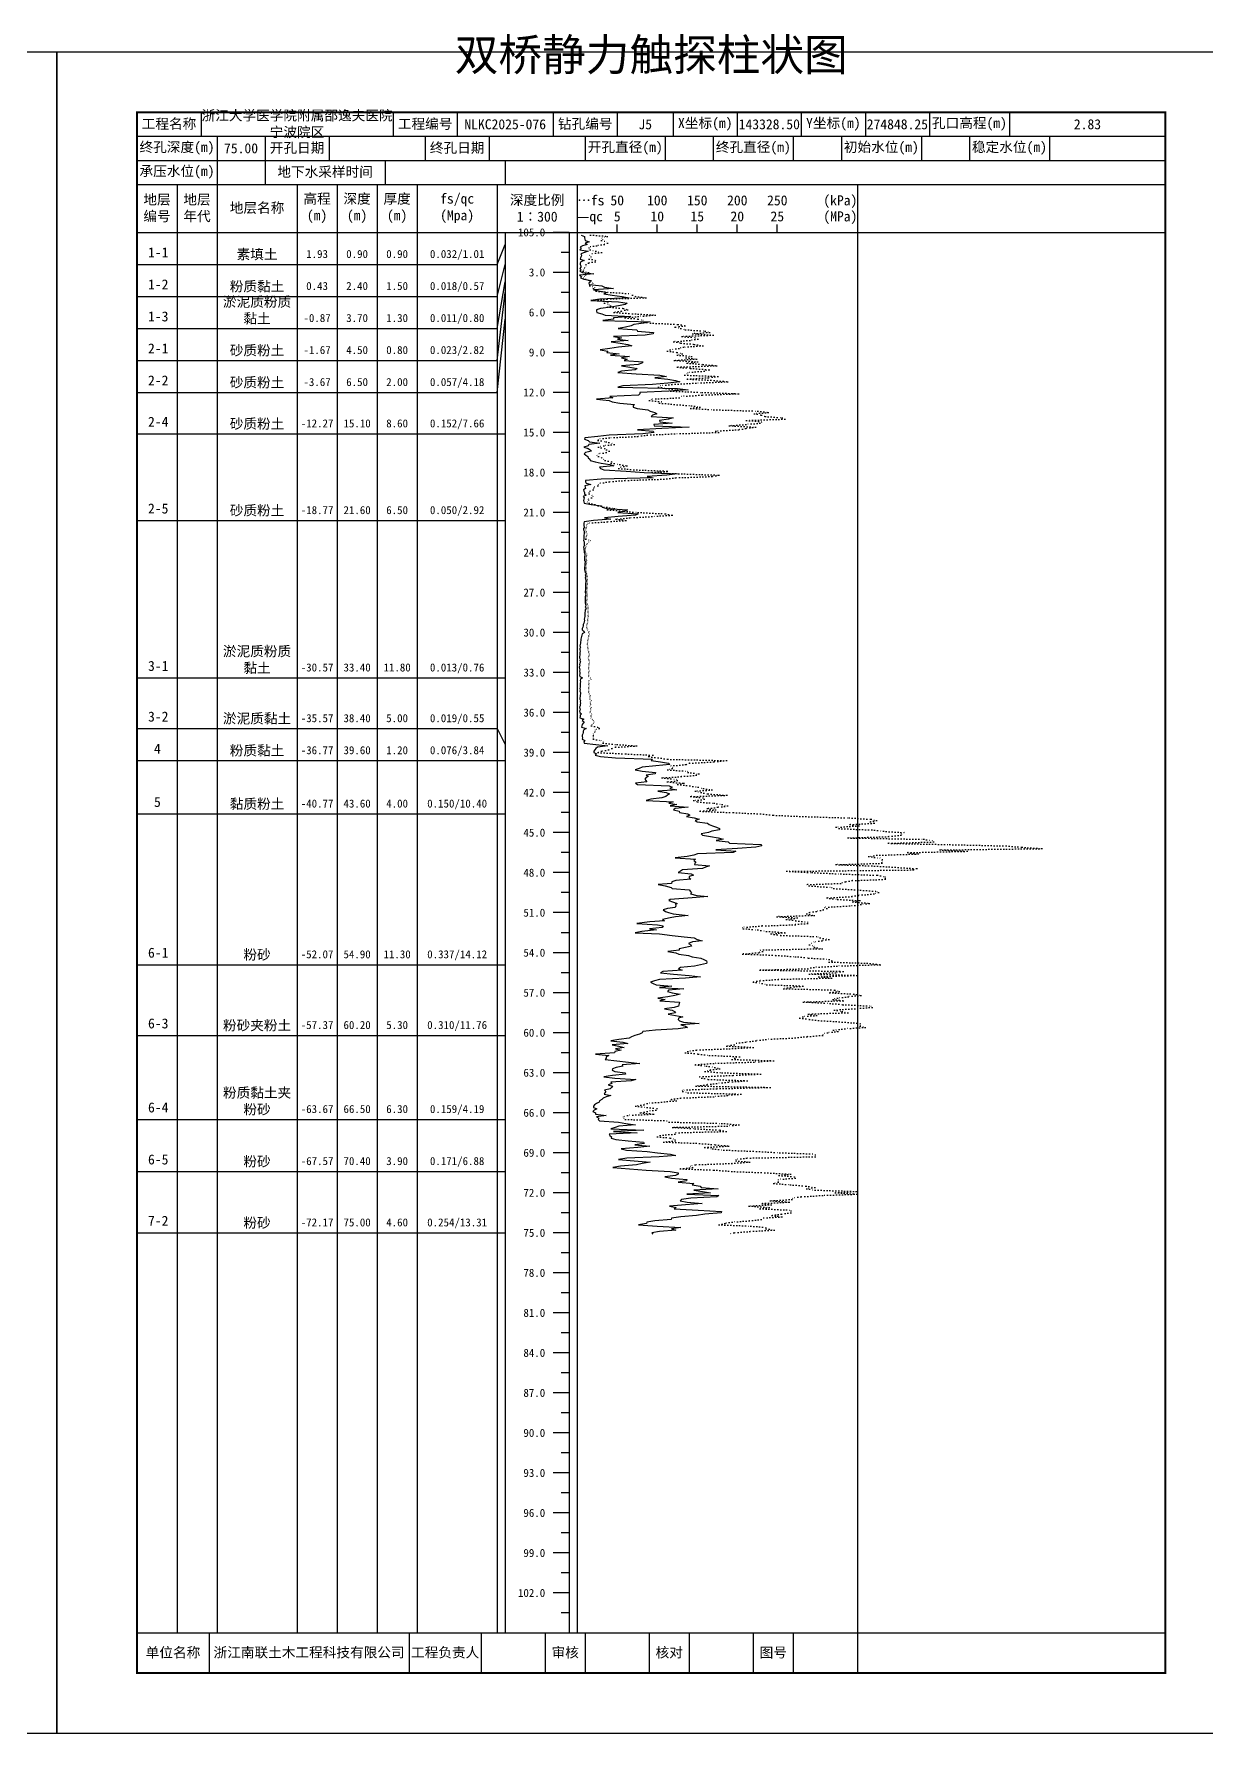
# Model space of a CAD drawing. Extents: x 297 to 65340, y 0 to 425.
# Drawn here: x 1479.3 to 1772.1, y 0 to 424.6 of the extents above; entities that cross this region are included whole.
import ezdxf
from ezdxf.enums import TextEntityAlignment as Align

# ---------------------------------------------------------------- set-up
doc = ezdxf.new("R2010")
doc.units = 0
doc.linetypes.add('DOT', pattern=[6.35, 0, -6.35])
doc.layers.add('FRAME', color=7, linetype='CONTINUOUS')
doc.layers.add('STRATUM', color=7, linetype='CONTINUOUS')
doc.styles.add('ST', font='')
doc.styles.get('ST').set_extended_font_data('SimSun')

msp = doc.modelspace()

# ---------------------------------------------------------------- linework, layer by layer
at = {"layer": 'FRAME', "color": 245, "linetype": 'Continuous'}
for points in [[(1188, 0), (1485, 0), (1485, 420), (1188, 420)], [(1485, 0), (1782, 0), (1782, 420), (1485, 420)]]:
    msp.add_lwpolyline(points, close=True, dxfattribs=at)
at = {"layer": 'FRAME', "linetype": 'Continuous', "const_width": 0.5}
msp.add_lwpolyline([(1505, 15), (1762, 15), (1762, 405), (1505, 405)], close=True, dxfattribs=at)
at = {"layer": 'FRAME', "color": 0, "linetype": 'Continuous'}
for points in [[(1521, 405), (1521, 399)], [(1569, 405), (1569, 399)], [(1585, 405), (1585, 399)], [(1609, 405), (1609, 399)], [(1625, 405), (1625, 399)], [(1639, 405), (1639, 399)], [(1655, 405), (1655, 399)], [(1671, 405), (1671, 399)], [(1687, 405), (1687, 399)], [(1703, 405), (1703, 399)], [(1723, 405), (1723, 399)], [(1762, 405), (1762, 399)], [(1505, 399), (1762, 399)], [(1525, 399), (1525, 393)], [(1537, 399), (1537, 393)], [(1553, 399), (1553, 393)], [(1577, 399), (1577, 393)], [(1593, 399), (1593, 393)], [(1617, 399), (1617, 393)], [(1637, 399), (1637, 393)], [(1649, 399), (1649, 393)], [(1669, 399), (1669, 393)], [(1681, 399), (1681, 393)], [(1701, 399), (1701, 393)], [(1713, 399), (1713, 393)], [(1733, 399), (1733, 393)], [(1762, 399), (1762, 393)], [(1505, 393), (1762, 393)], [(1525, 393), (1525, 387)], [(1537, 393), (1537, 387)], [(1567, 393), (1567, 387)], [(1597, 393), (1597, 387)], [(1505, 387), (1762, 387)], [(1515, 387), (1515, 25)], [(1525, 387), (1525, 25)], [(1545, 387), (1545, 25)], [(1555, 387), (1555, 25)], [(1565, 387), (1565, 25)], [(1575, 387), (1575, 25)], [(1595, 387), (1595, 25)], [(1615, 387), (1615, 25)], [(1685, 387), (1685, 25)], [(1505, 375), (1762, 375)], [(1597, 375), (1597, 25)], [(1613, 375), (1613, 25)], [(1625, 375), (1625, 377)], [(1635, 375), (1635, 377)], [(1645, 375), (1645, 377)], [(1655, 375), (1655, 377)], [(1665, 375), (1665, 377)], [(1505, 25), (1762, 25)], [(1523, 25), (1523, 15)], [(1573, 25), (1573, 15)], [(1591, 25), (1591, 15)], [(1607, 25), (1607, 15)], [(1617, 25), (1617, 15)], [(1633, 25), (1633, 15)], [(1643, 25), (1643, 15)], [(1659, 25), (1659, 15)], [(1669, 25), (1669, 15)], [(1685, 25), (1685, 15)]]:
    msp.add_lwpolyline(points, dxfattribs=at)
at = {"layer": 'STRATUM', "linetype": 'Continuous'}
for points in [[(1613, 375), (1609, 375)], [(1615.98, 374.33), (1616.8, 374), (1616.84, 373.67), (1616.94, 373.33), (1616.98, 373), (1618.02, 372.67), (1617.02, 372.33), (1617.52, 372), (1616.36, 371.67), (1615.76, 371.33), (1615.98, 371), (1615.68, 370.67), (1617.74, 370.33), (1616.84, 370), (1615.9, 369.67), (1616.1, 369.33), (1616.02, 369), (1615.86, 368.67), (1615.72, 368.33), (1616.74, 368), (1615.92, 367.67), (1615.7, 367.33), (1615.76, 367), (1615.9, 366.67), (1615.94, 366.33), (1615.68, 366), (1615.98, 365.67), (1615.66, 365.33), (1616.34, 365), (1619.18, 364.67), (1615.6, 364.33), (1616.06, 364), (1615.86, 363.67), (1616.68, 363.33), (1618.46, 363), (1618.36, 362.67), (1617.92, 362.33), (1617.98, 362), (1621.12, 361.67), (1621.78, 361.33), (1624.1, 361), (1619.04, 360.67), (1620.72, 360.33), (1622.5, 360), (1621.62, 359.67), (1623.7, 359.33), (1626.24, 359), (1628.02, 358.67), (1620.62, 358.33), (1618.44, 358), (1625.28, 357.67), (1627.46, 357.33), (1627, 357), (1625.28, 356.67), (1623.44, 356.33), (1620.82, 356), (1619.84, 355.67), (1619.82, 355.33), (1619.94, 355), (1621.12, 354.67), (1621.98, 354.33), (1628.4, 354), (1624.04, 353.67), (1624.08, 353.33), (1621.38, 353), (1633.2, 352.67), (1631.68, 352.33), (1629.14, 352), (1628.44, 351.67), (1627.04, 351.33), (1625.22, 351), (1629.9, 350.67), (1630.1, 350.33), (1634.04, 350), (1633.98, 349.67), (1632.02, 349.33), (1624.04, 349), (1626.08, 348.67), (1625.04, 348.33), (1627.74, 348), (1623.48, 347.67), (1625.72, 347.33), (1627.68, 347), (1628.68, 346.67), (1625.3, 346.33), (1623.16, 346), (1620.72, 345.67), (1622.66, 345.33), (1622.44, 345), (1625.52, 344.67), (1623.3, 344.33), (1628.04, 344), (1626.1, 343.67), (1627.52, 343.33), (1626.76, 343), (1631.44, 342.67), (1631.12, 342.33), (1630.2, 342), (1626.1, 341.67), (1628.16, 341.33), (1629.96, 341), (1629.5, 340.67), (1626.08, 340.33), (1625.14, 340), (1629.76, 339.67), (1635.68, 339.33), (1637.3, 339), (1634.38, 338.67), (1637.62, 338.33), (1639.52, 338), (1640.68, 337.67), (1637.66, 337.33), (1633.78, 337), (1626.36, 336.67), (1625.18, 336.33), (1640.06, 336), (1642.7, 335.67), (1637.88, 335.33), (1630.62, 335), (1630.62, 334.67), (1630.32, 334.33), (1623.18, 334), (1623.92, 333.67), (1619.86, 333.33), (1623, 333), (1623.72, 332.67), (1625.68, 332.33), (1629.32, 332), (1628.98, 331.67), (1629.02, 331.33), (1629.96, 331), (1632.64, 330.67), (1633.24, 330.33), (1634.36, 330), (1634.92, 329.67), (1633.82, 329.33), (1633.44, 329), (1638.98, 328.67), (1637.84, 328.33), (1635.6, 328), (1635.66, 327.67), (1638.74, 327.33), (1634.16, 327), (1634.24, 326.67), (1642.98, 326.33), (1636.16, 326), (1630.08, 325.67), (1633.94, 325.33), (1634.14, 325), (1631.38, 324.67), (1622.96, 324.33), (1620.14, 324), (1616.9, 323.67), (1616.82, 323.33), (1617.7, 323), (1618.06, 322.67), (1620.66, 322.33), (1617.88, 322), (1617.7, 321.67), (1616.62, 321.33), (1617.7, 321), (1618.22, 320.67), (1618.56, 320.33), (1617.06, 320), (1616.74, 319.67), (1617.16, 319.33), (1617.66, 319), (1617.76, 318.67), (1618.18, 318.33), (1618.22, 318), (1619.52, 317.67), (1621.02, 317.33), (1623.18, 317), (1624.16, 316.67), (1620.54, 316.33), (1620.78, 316), (1621.66, 315.67), (1627.22, 315.33), (1631.74, 315), (1640.1, 314.67), (1637.4, 314.33), (1632.52, 314), (1633.94, 313.67), (1621.02, 313.33), (1617.06, 313), (1617.06, 312.67), (1617.24, 312.33), (1618.4, 312), (1616.92, 311.67), (1617.02, 311.33), (1617.1, 311), (1616.6, 310.67), (1616.62, 310.33), (1616.8, 310), (1616.84, 309.67), (1617.24, 309.33), (1616.5, 309), (1616.72, 308.67), (1616.62, 308.33), (1616.56, 308), (1616.66, 307.67), (1616.76, 307.33), (1618.5, 307), (1621.04, 306.67), (1621.24, 306.33), (1622.42, 306), (1627.54, 305.67), (1626.94, 305.33), (1625.12, 305), (1630.22, 304.67), (1629.56, 304.33), (1625.24, 304), (1621.82, 303.67), (1623.38, 303.33), (1619.08, 303), (1616.74, 302.67), (1616.68, 302.33), (1616.62, 302), (1616.64, 301.67), (1616.84, 301.33), (1616.6, 301), (1616.56, 300.67), (1616.76, 300.33), (1616.74, 300), (1616.7, 299.67), (1616.68, 299.33), (1616.64, 299), (1616.64, 298.67), (1616.62, 298.33), (1616.56, 298), (1616.7, 297.67), (1616.74, 297.33), (1616.7, 297), (1616.74, 296.67), (1616.6, 296.33), (1616.62, 296), (1616.64, 295.67), (1616.72, 295.33), (1616.74, 295), (1616.9, 294.67), (1616.88, 294.33), (1616.8, 294), (1616.84, 293.67), (1616.78, 293.33), (1616.78, 293), (1617.08, 292.67), (1616.88, 292.33), (1616.9, 292), (1616.88, 291.67), (1616.84, 291.33), (1616.82, 291), (1616.78, 290.67), (1616.92, 290.33), (1617, 290), (1617.3, 289.67), (1617, 289.33), (1617.16, 289), (1617.02, 288.67), (1617.1, 288.33), (1617.16, 288), (1617.18, 287.67), (1617.1, 287.33), (1617.06, 287), (1617.1, 286.67), (1617.08, 286.33), (1617.06, 286), (1617.06, 285.67), (1617, 285.33), (1617.02, 285), (1617.12, 284.67), (1617.04, 284.33), (1616.96, 284), (1616.98, 283.67), (1617, 283.33), (1617.02, 283), (1617, 282.67), (1617, 282.33), (1617.1, 282), (1617.16, 281.67), (1617, 281.33), (1617.2, 281), (1616.98, 280.67), (1617, 280.33), (1616.92, 280), (1616.94, 279.67), (1616.92, 279.33), (1616.88, 279), (1616.86, 278.67), (1616.72, 278.33), (1616.8, 278), (1616.76, 277.67), (1616.62, 277.33), (1616.46, 277), (1616.46, 276.67), (1616.44, 276.33), (1616.24, 276), (1616.24, 275.67), (1616.54, 275.33), (1616.78, 275), (1616.24, 274.67), (1616.18, 274.33), (1616.04, 274), (1616, 273.67), (1615.92, 273.33), (1615.88, 273), (1615.8, 272.67), (1615.82, 272.33), (1615.72, 272), (1615.68, 271.67), (1615.78, 271.33), (1615.66, 271), (1615.66, 270.67), (1615.7, 270.33), (1615.66, 270), (1615.62, 269.67), (1615.66, 269.33), (1615.56, 269), (1615.6, 268.67), (1615.7, 268.33), (1615.62, 268), (1615.84, 267.67), (1615.66, 267.33), (1615.6, 267), (1615.68, 266.67), (1615.52, 266.33), (1615.6, 266), (1615.64, 265.67), (1615.6, 265.33), (1615.64, 265), (1615.68, 264.67), (1615.54, 264.33), (1615.66, 264), (1616.36, 263.67), (1615.78, 263.33), (1615.74, 263), (1615.82, 262.67), (1615.76, 262.33), (1615.76, 262), (1615.74, 261.67), (1615.76, 261.33), (1615.68, 261), (1615.7, 260.67), (1615.68, 260.33), (1615.78, 260), (1615.8, 259.67), (1615.72, 259.33), (1615.74, 259), (1615.64, 258.67), (1615.64, 258.33), (1615.8, 258), (1615.7, 257.67), (1615.82, 257.33), (1615.74, 257), (1615.7, 256.67), (1615.54, 256.33), (1615.66, 256), (1615.72, 255.67), (1615.6, 255.33), (1615.62, 255), (1616.08, 254.67), (1615.72, 254.33), (1615.76, 254), (1615.64, 253.67), (1616.64, 253.33), (1616.2, 253), (1616.7, 252.67), (1616.48, 252.33), (1616.2, 252), (1616.12, 251.67), (1616.04, 251.33), (1617.22, 251), (1616.66, 250.67), (1616.52, 250.33), (1616.46, 250), (1616.4, 249.67), (1616.22, 249.33), (1616.26, 249), (1616.36, 248.67), (1616.2, 248.33), (1616.94, 248), (1616.68, 247.67), (1616.74, 247.33), (1619.64, 247), (1622.62, 246.67), (1620.04, 246.33), (1619.62, 246), (1619.42, 245.67), (1619.18, 245.33), (1619.18, 245), (1619.84, 244.67), (1619.52, 244.33), (1620.86, 244), (1624.54, 243.67), (1633.78, 243.33), (1633.46, 243), (1635.78, 242.67), (1637.82, 242.33), (1638.14, 242), (1634.62, 241.67), (1631.22, 241.33), (1630.44, 241), (1629.5, 240.67), (1631.2, 240.33), (1634.54, 240), (1634.5, 239.67), (1632.24, 239.33), (1632.7, 239), (1632.18, 238.67), (1631.88, 238.33), (1632.12, 238), (1632.38, 237.67), (1629.56, 237.33), (1630.04, 237), (1637.96, 236.67), (1638.72, 236.33), (1638.18, 236), (1639.92, 235.67), (1635.14, 235.33), (1637.2, 235), (1638.02, 234.67), (1637.52, 234.33), (1637.14, 234), (1636.16, 233.67), (1633.38, 233.33), (1632.26, 233), (1638.98, 232.67), (1637.86, 232.33), (1639.88, 232), (1638.2, 231.67), (1642.7, 231.33), (1639.46, 231), (1639.06, 230.67), (1640.46, 230.33), (1640.6, 230), (1642.68, 229.67), (1643.16, 229.33), (1642.34, 229), (1644.22, 228.67), (1645.46, 228.33), (1644.5, 228), (1644.96, 227.67), (1647.52, 227.33), (1647.96, 227), (1648.84, 226.67), (1649.78, 226.33), (1650.56, 226), (1650.54, 225.67), (1648.64, 225.33), (1647.84, 225), (1645.96, 224.67), (1646.3, 224.33), (1648.3, 224), (1650.18, 223.67), (1651.48, 223.33), (1649.72, 223), (1652.68, 222.67), (1653.02, 222.33), (1660.92, 222), (1661.1, 221.67), (1659.64, 221.33), (1655.02, 221), (1649.66, 220.67), (1654.66, 220.33), (1653.96, 220), (1645.02, 219.67), (1644.16, 219.33), (1642.46, 219), (1639.48, 218.67), (1644.56, 218.33), (1644.18, 218), (1644.66, 217.67), (1644.4, 217.33), (1644.3, 217), (1648.08, 216.67), (1647.08, 216.33), (1646.28, 216), (1641.32, 215.67), (1640.82, 215.33), (1640.26, 215), (1643.44, 214.67), (1644.06, 214.33), (1642.96, 214), (1643, 213.67), (1643.42, 213.33), (1639.62, 213), (1638.62, 212.67), (1638.52, 212.33), (1635.22, 212), (1636.98, 211.67), (1638.44, 211.33), (1638.76, 211), (1642.94, 210.67), (1643.3, 210.33), (1643.54, 210), (1643.28, 209.67), (1644.9, 209.33), (1647.68, 209), (1643.76, 208.67), (1638.2, 208.33), (1637.92, 208), (1638.84, 207.67), (1639.94, 207.33), (1639.52, 207), (1639.66, 206.67), (1639.5, 206.33), (1637.6, 206), (1636.44, 205.67), (1637.02, 205.33), (1637.84, 205), (1638.98, 204.67), (1642.7, 204.33), (1639.58, 204), (1638.22, 203.67), (1636.34, 203.33), (1636.82, 203), (1633.12, 202.67), (1629.92, 202.33), (1635.04, 202), (1636.48, 201.67), (1636.22, 201.33), (1633.08, 201), (1634.84, 200.67), (1631.14, 200.33), (1629.48, 200), (1635.52, 199.67), (1638.7, 199.33), (1641.74, 199), (1644.22, 198.67), (1644.94, 198.33), (1646.22, 198), (1643.84, 197.67), (1642.82, 197.33), (1643.4, 197), (1643.52, 196.67), (1642.08, 196.33), (1640.5, 196), (1640.44, 195.67), (1637.62, 195.33), (1639.66, 195), (1640.4, 194.67), (1642.82, 194.33), (1643.74, 194), (1645.9, 193.67), (1646.6, 193.33), (1647.34, 193), (1647.42, 192.67), (1647.3, 192.33), (1645.78, 192), (1644.28, 191.67), (1640.82, 191.33), (1640.32, 191), (1641.24, 190.67), (1636.42, 190.33), (1635.8, 190), (1639.04, 189.67), (1642.96, 189.33), (1645.8, 189), (1642.06, 188.67), (1635.6, 188.33), (1634.3, 188), (1633.32, 187.67), (1634.02, 187.33), (1634.76, 187), (1638.66, 186.67), (1635.52, 186.33), (1641.68, 186), (1637.82, 185.67), (1637.6, 185.33), (1638.74, 185), (1640.76, 184.67), (1639.38, 184.33), (1637.68, 184), (1635.14, 183.67), (1636.94, 183.33), (1635.66, 183), (1640.56, 182.67), (1640.48, 182.33), (1640.38, 182), (1640.34, 181.67), (1639.24, 181.33), (1636.84, 181), (1638.74, 180.67), (1639.3, 180.33), (1639.58, 180), (1637.76, 179.67), (1639.56, 179.33), (1641.4, 179), (1640.28, 178.67), (1640.26, 178.33), (1640.52, 178), (1641.54, 177.67), (1645.44, 177.33), (1640.92, 177), (1642.04, 176.67), (1642.58, 176.33), (1640.22, 176), (1634.6, 175.67), (1631.38, 175.33), (1631.26, 175), (1630.54, 174.67), (1629.42, 174.33), (1628.58, 174), (1627.96, 173.67), (1625.36, 173.33), (1623.44, 173), (1626.4, 172.67), (1627.68, 172.33), (1623.72, 172), (1625.38, 171.67), (1626.74, 171.33), (1624.58, 171), (1625.98, 170.67), (1624.4, 170.33), (1624.28, 170), (1619.56, 169.67), (1622.88, 169.33), (1622.26, 169), (1622.2, 168.67), (1622.02, 168.33), (1624.94, 168), (1627.82, 167.67), (1630.64, 167.33), (1626.24, 167), (1626.44, 166.67), (1624.7, 166.33), (1623.78, 166), (1623.74, 165.67), (1624.42, 165.33), (1626.96, 165), (1627.08, 164.67), (1623.8, 164.33), (1621.66, 164), (1624.44, 163.67), (1629.66, 163.33), (1628.48, 163), (1623.38, 162.67), (1623.66, 162.33), (1622.74, 162), (1623.78, 161.67), (1623.6, 161.33), (1623.2, 161), (1621.8, 160.67), (1622.12, 160.33), (1621.9, 160), (1621.74, 159.67), (1623.38, 159.33), (1622.24, 159), (1621.5, 158.67), (1621.18, 158.33), (1620.58, 158), (1620.46, 157.67), (1619.8, 157.33), (1619.34, 157), (1619.04, 156.67), (1619.06, 156.33), (1619.92, 156), (1619.22, 155.67), (1618.94, 155.33), (1619.54, 155), (1619.54, 154.67), (1622.26, 154.33), (1619.8, 154), (1620.4, 153.67), (1620.22, 153.33), (1620.58, 153), (1625.28, 152.67), (1627.16, 152.33), (1629.56, 152), (1625.4, 151.67), (1624.46, 151.33), (1623.36, 151), (1631.64, 150.67), (1624.1, 150.33), (1629.94, 150), (1623.02, 149.67), (1623.16, 149.33), (1623.54, 149), (1623.5, 148.67), (1624.64, 148.33), (1627.72, 148), (1631.58, 147.67), (1631.7, 147.33), (1629.4, 147), (1633.16, 146.67), (1630.14, 146.33), (1625.96, 146), (1627.32, 145.67), (1632.44, 145.33), (1635.06, 145), (1638.34, 144.67), (1639.64, 144.33), (1635.44, 144), (1627.38, 143.67), (1625.3, 143.33), (1629.24, 143), (1633.2, 142.67), (1631.26, 142.33), (1629.82, 142), (1625.82, 141.67), (1623.92, 141.33), (1628.06, 141), (1632.2, 140.67), (1638.24, 140.33), (1640.26, 140), (1640.24, 139.67), (1639.52, 139.33), (1636.88, 139), (1638.54, 138.67), (1642.38, 138.33), (1642.28, 138), (1640.22, 137.67), (1644.14, 137.33), (1643.7, 137), (1645.76, 136.67), (1646, 136.33), (1650.2, 136), (1644.14, 135.67), (1646.34, 135.33), (1648.3, 135), (1642.36, 134.67), (1650.42, 134.33), (1649.86, 134), (1643.42, 133.67), (1641.04, 133.33), (1640.7, 133), (1642.46, 132.67), (1646.24, 132.33), (1642.1, 132), (1638.02, 131.67), (1639.74, 131.33), (1639.24, 131), (1645.22, 130.67), (1651.08, 130.33), (1650.98, 130), (1646.9, 129.67), (1644.82, 129.33), (1640.86, 129), (1638.6, 128.67), (1638.5, 128.33), (1634.42, 128), (1632.38, 127.67), (1632.34, 127.33), (1630.32, 127), (1635, 126.67), (1640.88, 126.33), (1638.54, 126), (1639.64, 125.67), (1635.56, 125.33), (1633.64, 125), (1633.9, 124.67)], [(1595, 367), (1597, 372)], [(1613, 370), (1611, 370)], [(1505, 367), (1515, 367)], [(1515, 367), (1525, 367)], [(1525, 367), (1545, 367)], [(1545, 367), (1555, 367)], [(1555, 367), (1565, 367)], [(1565, 367), (1575, 367)], [(1575, 367), (1595, 367)], [(1595, 359), (1597, 367)], [(1595, 351), (1597, 362.67)], [(1613, 365), (1609, 365)], [(1505, 359), (1515, 359)], [(1515, 359), (1525, 359)], [(1525, 359), (1545, 359)], [(1545, 359), (1555, 359)], [(1555, 359), (1565, 359)], [(1565, 359), (1575, 359)], [(1575, 359), (1595, 359)], [(1595, 343), (1597, 360)], [(1613, 360), (1611, 360)], [(1595, 335), (1597, 353.33)], [(1613, 355), (1609, 355)], [(1505, 351), (1515, 351)], [(1515, 351), (1525, 351)], [(1525, 351), (1545, 351)], [(1545, 351), (1555, 351)], [(1555, 351), (1565, 351)], [(1565, 351), (1575, 351)], [(1575, 351), (1595, 351)], [(1613, 350), (1611, 350)], [(1613, 345), (1609, 345)], [(1505, 343), (1515, 343)], [(1515, 343), (1525, 343)], [(1525, 343), (1545, 343)], [(1545, 343), (1555, 343)], [(1555, 343), (1565, 343)], [(1565, 343), (1575, 343)], [(1575, 343), (1595, 343)], [(1613, 340), (1611, 340)], [(1505, 335), (1515, 335)], [(1515, 335), (1525, 335)], [(1525, 335), (1545, 335)], [(1545, 335), (1555, 335)], [(1555, 335), (1565, 335)], [(1565, 335), (1575, 335)], [(1575, 335), (1595, 335)], [(1613, 335), (1609, 335)], [(1613, 330), (1611, 330)], [(1505, 324.67), (1515, 324.67)], [(1515, 324.67), (1525, 324.67)], [(1525, 324.67), (1545, 324.67)], [(1545, 324.67), (1555, 324.67)], [(1555, 324.67), (1565, 324.67)], [(1565, 324.67), (1575, 324.67)], [(1575, 324.67), (1595, 324.67)], [(1595, 324.67), (1597, 324.67)], [(1613, 325), (1609, 325)], [(1613, 320), (1611, 320)], [(1613, 315), (1609, 315)], [(1613, 310), (1611, 310)], [(1505, 303), (1515, 303)], [(1515, 303), (1525, 303)], [(1525, 303), (1545, 303)], [(1545, 303), (1555, 303)], [(1555, 303), (1565, 303)], [(1565, 303), (1575, 303)], [(1575, 303), (1595, 303)], [(1595, 303), (1597, 303)], [(1613, 305), (1609, 305)], [(1613, 300), (1611, 300)], [(1613, 295), (1609, 295)], [(1613, 290), (1611, 290)], [(1613, 285), (1609, 285)], [(1613, 280), (1611, 280)], [(1613, 275), (1609, 275)], [(1613, 270), (1611, 270)], [(1505, 263.67), (1515, 263.67)], [(1515, 263.67), (1525, 263.67)], [(1525, 263.67), (1545, 263.67)], [(1545, 263.67), (1555, 263.67)], [(1555, 263.67), (1565, 263.67)], [(1565, 263.67), (1575, 263.67)], [(1575, 263.67), (1595, 263.67)], [(1595, 263.67), (1597, 263.67)], [(1613, 265), (1609, 265)], [(1613, 260), (1611, 260)], [(1613, 255), (1609, 255)], [(1505, 251), (1515, 251)], [(1515, 251), (1525, 251)], [(1525, 251), (1545, 251)], [(1545, 251), (1555, 251)], [(1555, 251), (1565, 251)], [(1565, 251), (1575, 251)], [(1575, 251), (1595, 251)], [(1595, 251), (1597, 247)], [(1613, 250), (1611, 250)], [(1505, 243), (1515, 243)], [(1515, 243), (1525, 243)], [(1525, 243), (1545, 243)], [(1545, 243), (1555, 243)], [(1555, 243), (1565, 243)], [(1565, 243), (1575, 243)], [(1575, 243), (1595, 243)], [(1595, 243), (1597, 243)], [(1613, 245), (1609, 245)], [(1613, 240), (1611, 240)], [(1613, 235), (1609, 235)], [(1505, 229.67), (1515, 229.67)], [(1515, 229.67), (1525, 229.67)], [(1525, 229.67), (1545, 229.67)], [(1545, 229.67), (1555, 229.67)], [(1555, 229.67), (1565, 229.67)], [(1565, 229.67), (1575, 229.67)], [(1575, 229.67), (1595, 229.67)], [(1595, 229.67), (1597, 229.67)], [(1613, 230), (1611, 230)], [(1613, 225), (1609, 225)], [(1613, 220), (1611, 220)], [(1613, 215), (1609, 215)], [(1613, 210), (1611, 210)], [(1613, 205), (1609, 205)], [(1613, 200), (1611, 200)], [(1505, 192), (1515, 192)], [(1515, 192), (1525, 192)], [(1525, 192), (1545, 192)], [(1545, 192), (1555, 192)], [(1555, 192), (1565, 192)], [(1565, 192), (1575, 192)], [(1575, 192), (1595, 192)], [(1595, 192), (1597, 192)], [(1613, 195), (1609, 195)], [(1613, 190), (1611, 190)], [(1613, 185), (1609, 185)], [(1613, 180), (1611, 180)], [(1505, 174.33), (1515, 174.33)], [(1515, 174.33), (1525, 174.33)], [(1525, 174.33), (1545, 174.33)], [(1545, 174.33), (1555, 174.33)], [(1555, 174.33), (1565, 174.33)], [(1565, 174.33), (1575, 174.33)], [(1575, 174.33), (1595, 174.33)], [(1595, 174.33), (1597, 174.33)], [(1613, 175), (1609, 175)], [(1613, 170), (1611, 170)], [(1613, 165), (1609, 165)], [(1613, 160), (1611, 160)], [(1505, 153.33), (1515, 153.33)], [(1515, 153.33), (1525, 153.33)], [(1525, 153.33), (1545, 153.33)], [(1545, 153.33), (1555, 153.33)], [(1555, 153.33), (1565, 153.33)], [(1565, 153.33), (1575, 153.33)], [(1575, 153.33), (1595, 153.33)], [(1595, 153.33), (1597, 153.33)], [(1613, 155), (1609, 155)], [(1613, 150), (1611, 150)], [(1613, 145), (1609, 145)], [(1505, 140.33), (1515, 140.33)], [(1515, 140.33), (1525, 140.33)], [(1525, 140.33), (1545, 140.33)], [(1545, 140.33), (1555, 140.33)], [(1555, 140.33), (1565, 140.33)], [(1565, 140.33), (1575, 140.33)], [(1575, 140.33), (1595, 140.33)], [(1595, 140.33), (1597, 140.33)], [(1613, 140), (1611, 140)], [(1613, 135), (1609, 135)], [(1613, 130), (1611, 130)], [(1505, 125), (1515, 125)], [(1515, 125), (1525, 125)], [(1525, 125), (1545, 125)], [(1545, 125), (1555, 125)], [(1555, 125), (1565, 125)], [(1565, 125), (1575, 125)], [(1575, 125), (1595, 125)], [(1595, 125), (1597, 125)], [(1613, 125), (1609, 125)], [(1613, 120), (1611, 120)], [(1613, 115), (1609, 115)], [(1613, 110), (1611, 110)], [(1613, 105), (1609, 105)], [(1613, 100), (1611, 100)], [(1613, 95), (1609, 95)], [(1613, 90), (1611, 90)], [(1613, 85), (1609, 85)], [(1613, 80), (1611, 80)], [(1613, 75), (1609, 75)], [(1613, 70), (1611, 70)], [(1613, 65), (1609, 65)], [(1613, 60), (1611, 60)], [(1613, 55), (1609, 55)], [(1613, 50), (1611, 50)], [(1613, 45), (1609, 45)], [(1613, 40), (1611, 40)], [(1613, 35), (1609, 35)], [(1613, 30), (1611, 30)]]:
    msp.add_lwpolyline(points, dxfattribs=at)
at = {"layer": 'STRATUM', "linetype": 'DOT', "ltscale": 0.1}
msp.add_lwpolyline([(1618.36, 374.33), (1622.52, 374), (1621.14, 373.67), (1621.36, 373.33), (1621.06, 373), (1622.28, 372.67), (1622.58, 372.33), (1621.74, 372), (1619.82, 371.67), (1617.9, 371.33), (1617.92, 371), (1618.2, 370.67), (1619.62, 370.33), (1621.04, 370), (1618.7, 369.67), (1618.1, 369.33), (1618.42, 369), (1618.46, 368.67), (1617.98, 368.33), (1619.64, 368), (1619.48, 367.67), (1617.86, 367.33), (1617.16, 367), (1617.24, 366.67), (1616.82, 366.33), (1616.78, 366), (1616.66, 365.67), (1616.46, 365.33), (1617.86, 365), (1616.9, 364.67), (1617.08, 364.33), (1616.94, 364), (1616.5, 363.67), (1617.08, 363.33), (1617.88, 363), (1618.14, 362.67), (1618.96, 362.33), (1618.74, 362), (1618.14, 361.67), (1619.36, 361.33), (1619.04, 361), (1619.88, 360.67), (1619.72, 360.33), (1623.36, 360), (1628.36, 359.67), (1628.8, 359.33), (1629.6, 359), (1632.18, 358.67), (1622.42, 358.33), (1619.4, 358), (1622.66, 357.67), (1621.84, 357.33), (1622.92, 357), (1623.32, 356.67), (1622.54, 356.33), (1626.54, 356), (1627.6, 355.67), (1625.98, 355.33), (1624.22, 355), (1628.8, 354.67), (1634.5, 354.33), (1630.26, 354), (1627.02, 353.67), (1630.26, 353.33), (1631.46, 353), (1630.96, 352.67), (1633.28, 352.33), (1640.26, 352), (1641.92, 351.67), (1639.5, 351.33), (1640.9, 351), (1642.04, 350.67), (1646.96, 350.33), (1648.02, 350), (1643.88, 349.67), (1648.94, 349.33), (1641.26, 349), (1644.56, 348.67), (1645.14, 348.33), (1643.14, 348), (1639.14, 347.67), (1641, 347.33), (1644.34, 347), (1646.38, 346.67), (1641.56, 346.33), (1640.38, 346), (1638.24, 345.67), (1637.56, 345.33), (1640, 345), (1641.22, 344.67), (1640.02, 344.33), (1643.58, 344), (1642.22, 343.67), (1644.8, 343.33), (1639.28, 343), (1645.06, 342.67), (1642.48, 342.33), (1646.5, 342), (1649.82, 341.67), (1640.04, 341.33), (1643.36, 341), (1647.98, 340.67), (1646.7, 340.33), (1642.74, 340), (1642.48, 339.67), (1641.9, 339.33), (1650.14, 339), (1647.76, 338.67), (1642.54, 338.33), (1649.26, 338), (1652.56, 337.67), (1644.64, 337.33), (1638.62, 337), (1635.92, 336.67), (1635.32, 336.33), (1637.24, 336), (1639.98, 335.67), (1638.36, 335.33), (1646.26, 335), (1655.32, 334.67), (1646.1, 334.33), (1641.1, 334), (1640.48, 333.67), (1633.56, 333.33), (1633.08, 333), (1636.16, 332.67), (1635.58, 332.33), (1639.26, 332), (1643.56, 331.67), (1645.62, 331.33), (1643.36, 331), (1649.16, 330.67), (1660.16, 330.33), (1662.74, 330), (1659.26, 329.67), (1661.04, 329.33), (1662.02, 329), (1666.2, 328.67), (1666.88, 328.33), (1657.34, 328), (1661.12, 327.67), (1660.66, 327.33), (1657.1, 327), (1653.04, 326.67), (1659.56, 326.33), (1657.06, 326), (1655.32, 325.67), (1649.6, 325.33), (1650.3, 325), (1639.28, 324.67), (1632.5, 324.33), (1630.1, 324), (1622.96, 323.67), (1620.22, 323.33), (1620.26, 323), (1622.2, 322.67), (1623.68, 322.33), (1624.24, 322), (1621.64, 321.67), (1620.28, 321.33), (1621.88, 321), (1622.32, 320.67), (1623.02, 320.33), (1622.2, 320), (1620.5, 319.67), (1619.88, 319.33), (1620.32, 319), (1621.18, 318.67), (1621.58, 318.33), (1622.02, 318), (1623.66, 317.67), (1623.5, 317.33), (1625.64, 317), (1627.4, 316.67), (1625.94, 316.33), (1625.4, 316), (1629.16, 315.67), (1637.48, 315.33), (1633.72, 315), (1640.38, 314.67), (1650.38, 314.33), (1648.62, 314), (1639.6, 313.67), (1636.64, 313.33), (1626.92, 313), (1622.98, 312.67), (1620.74, 312.33), (1620.32, 312), (1620.14, 311.67), (1619.14, 311.33), (1619.06, 311), (1619, 310.67), (1618.14, 310.33), (1617.9, 310), (1617.96, 309.67), (1618.68, 309.33), (1618.94, 309), (1618.58, 308.67), (1617.72, 308.33), (1617.86, 308), (1617.52, 307.67), (1617.96, 307.33), (1619.42, 307), (1620.22, 306.67), (1622.38, 306.33), (1624.22, 306), (1622.6, 305.67), (1626.72, 305.33), (1630.22, 305), (1637.06, 304.67), (1638.7, 304.33), (1633.64, 304), (1628.1, 303.67), (1624.74, 303.33), (1627.14, 303), (1622.5, 302.67), (1617.7, 302.33), (1617.44, 302), (1617.38, 301.67), (1617.24, 301.33), (1617.16, 301), (1617.06, 300.67), (1617.22, 300.33), (1617.16, 300), (1617.44, 299.67), (1617.3, 299.33), (1617.24, 299), (1617.16, 298.67), (1617.12, 298.33), (1618.36, 298), (1617.86, 297.67), (1617.52, 297.33), (1617.36, 297), (1617.2, 296.67), (1617.12, 296.33), (1617.04, 296), (1617, 295.67), (1617.02, 295.33), (1617.06, 295), (1617.32, 294.67), (1617.3, 294.33), (1617.24, 294), (1617.24, 293.67), (1617.2, 293.33), (1617.28, 293), (1617.38, 292.67), (1617.28, 292.33), (1617.14, 292), (1617.18, 291.67), (1617.18, 291.33), (1617.12, 291), (1617.14, 290.67), (1617.14, 290.33), (1617.12, 290), (1617.36, 289.67), (1617.44, 289.33), (1617.46, 289), (1617.42, 288.67), (1617.5, 288.33), (1617.44, 288), (1617.52, 287.67), (1617.52, 287.33), (1617.5, 287), (1617.44, 286.67), (1617.42, 286.33), (1617.42, 286), (1617.4, 285.67), (1617.32, 285.33), (1617.3, 285), (1617.54, 284.67), (1617.38, 284.33), (1617.4, 284), (1617.42, 283.67), (1617.42, 283.33), (1617.32, 283), (1617.36, 282.67), (1617.38, 282.33), (1617.46, 282), (1617.62, 281.67), (1617.64, 281.33), (1617.66, 281), (1617.68, 280.67), (1617.62, 280.33), (1617.68, 280), (1617.72, 279.67), (1617.68, 279.33), (1617.72, 279), (1617.68, 278.67), (1617.62, 278.33), (1617.58, 278), (1617.56, 277.67), (1617.48, 277.33), (1617.46, 277), (1617.38, 276.67), (1617.28, 276.33), (1617.42, 276), (1617.58, 275.67), (1617.88, 275.33), (1617.86, 275), (1618.08, 274.67), (1617.84, 274.33), (1617.86, 274), (1617.8, 273.67), (1617.72, 273.33), (1617.58, 273), (1617.58, 272.67), (1617.54, 272.33), (1617.46, 272), (1617.58, 271.67), (1617.54, 271.33), (1617.62, 271), (1617.66, 270.67), (1617.78, 270.33), (1617.82, 270), (1618.04, 269.67), (1617.96, 269.33), (1617.84, 269), (1617.74, 268.67), (1617.8, 268.33), (1617.9, 268), (1618.04, 267.67), (1617.88, 267.33), (1617.96, 267), (1617.84, 266.67), (1617.78, 266.33), (1617.84, 266), (1617.96, 265.67), (1617.9, 265.33), (1617.88, 265), (1617.78, 264.67), (1617.84, 264.33), (1617.78, 264), (1618.26, 263.67), (1618.5, 263.33), (1617.9, 263), (1617.84, 262.67), (1617.88, 262.33), (1617.84, 262), (1617.88, 261.67), (1617.82, 261.33), (1617.8, 261), (1617.78, 260.67), (1617.8, 260.33), (1617.84, 260), (1617.98, 259.67), (1618.2, 259.33), (1618.2, 259), (1618.08, 258.67), (1618.12, 258.33), (1618.58, 258), (1618.24, 257.67), (1618.26, 257.33), (1618.34, 257), (1618.18, 256.67), (1618.5, 256.33), (1618.38, 256), (1618.3, 255.67), (1618.26, 255.33), (1618.18, 255), (1618.66, 254.67), (1618.44, 254.33), (1618.38, 254), (1618.38, 253.67), (1618.72, 253.33), (1618.96, 253), (1619.14, 252.67), (1619.08, 252.33), (1618.64, 252), (1618.58, 251.67), (1620.28, 251.33), (1620.5, 251), (1619.5, 250.67), (1619.44, 250.33), (1619.36, 250), (1619.04, 249.67), (1618.98, 249.33), (1619.02, 249), (1618.96, 248.67), (1619.06, 248.33), (1620.9, 248), (1621.46, 247.67), (1621.5, 247.33), (1624.98, 247), (1629.84, 246.67), (1624.54, 246.33), (1623.66, 246), (1622.78, 245.67), (1621.1, 245.33), (1620.26, 245), (1627.12, 244.67), (1633.88, 244.33), (1632.9, 244), (1635.24, 243.67), (1637.66, 243.33), (1652.3, 243), (1649.04, 242.67), (1643.06, 242.33), (1642.1, 242), (1638.36, 241.67), (1638.88, 241.33), (1638.76, 241), (1637.64, 240.67), (1642.58, 240.33), (1642.7, 240), (1645.42, 239.67), (1644.76, 239.33), (1641, 239), (1636.2, 238.67), (1639.8, 238.33), (1640, 238), (1637.6, 237.67), (1641.64, 237.33), (1640.14, 237), (1643.14, 236.67), (1645.26, 236.33), (1646.56, 236), (1648.68, 235.67), (1644.52, 235.33), (1645.94, 235), (1647.74, 234.67), (1652.42, 234.33), (1643.38, 234), (1646.5, 233.67), (1646.72, 233.33), (1644.12, 233), (1645.16, 232.67), (1649.2, 232.33), (1651.18, 232), (1652.56, 231.67), (1650.04, 231.33), (1647.52, 231), (1649.58, 230.67), (1645.72, 230.33), (1654.06, 230), (1660.82, 229.67), (1664.04, 229.33), (1672.14, 229), (1682.96, 228.67), (1688.44, 228.33), (1689.78, 228), (1688.26, 227.67), (1689.18, 227.33), (1683.18, 227), (1685.36, 226.67), (1679.72, 226.33), (1680.42, 226), (1688.58, 225.67), (1691.5, 225.33), (1696.66, 225), (1696.08, 224.67), (1695.9, 224.33), (1692.78, 224), (1682.7, 223.67), (1701.58, 223.33), (1703.7, 223), (1704, 222.67), (1692.78, 222.33), (1708.14, 222), (1722.2, 221.67), (1726.16, 221.33), (1731.12, 221), (1705.66, 220.67), (1712.4, 220.33), (1697.58, 220), (1700.18, 219.67), (1689.84, 219.33), (1687.86, 219), (1690.62, 218.67), (1691.24, 218.33), (1691.16, 218), (1691.06, 217.67), (1691.14, 217.33), (1679.72, 217), (1688.58, 216.67), (1694.48, 216.33), (1699.9, 216), (1698.98, 215.67), (1667.38, 215.33), (1673.68, 215), (1680.86, 214.67), (1690.02, 214.33), (1691.86, 214), (1691.96, 213.67), (1691.94, 213.33), (1683.7, 213), (1681.96, 212.67), (1680.76, 212.33), (1672.4, 212), (1672.96, 211.67), (1678.58, 211.33), (1679.16, 211), (1685.08, 210.67), (1689.86, 210.33), (1690.26, 210), (1689.12, 209.67), (1685.2, 209.33), (1683.6, 209), (1677.42, 208.67), (1680.16, 208.33), (1685.64, 208), (1683.9, 207.67), (1687.94, 207.33), (1685.86, 207), (1683, 206.67), (1676.74, 206.33), (1677.34, 206), (1676.48, 205.67), (1674.68, 205.33), (1673.02, 205), (1672.36, 204.67), (1674.24, 204.33), (1664.98, 204), (1669.94, 203.67), (1667.3, 203.33), (1669.64, 203), (1672.52, 202.67), (1672.52, 202.33), (1669.48, 202), (1661.14, 201.67), (1656.24, 201.33), (1656.54, 201), (1660.16, 200.67), (1662.3, 200.33), (1666.88, 200), (1663.5, 199.67), (1665.92, 199.33), (1675.16, 199), (1675.72, 198.67), (1677.88, 198.33), (1676.1, 198), (1674.24, 197.67), (1673.6, 197.33), (1673.06, 197), (1674.14, 196.67), (1674.26, 196.33), (1676.22, 196), (1660.74, 195.67), (1661.3, 195.33), (1660.26, 195), (1656.36, 194.67), (1664.64, 194.33), (1669.52, 194), (1672.86, 193.67), (1677.92, 193.33), (1678.6, 193), (1677.94, 192.67), (1688.24, 192.33), (1690.74, 192), (1679.9, 191.67), (1674.12, 191.33), (1672.6, 191), (1660.7, 190.67), (1681.44, 190.33), (1679.52, 190), (1673.06, 189.67), (1684.84, 189.33), (1675.36, 189), (1678.58, 188.67), (1665.22, 188.33), (1660.6, 188), (1659.02, 187.67), (1661.18, 187.33), (1662.36, 187), (1671.38, 186.67), (1668.26, 186.33), (1666.6, 186), (1679.36, 185.67), (1680.44, 185.33), (1678.1, 185), (1684.08, 184.67), (1685.88, 184.33), (1682.74, 184), (1680.04, 183.67), (1678.98, 183.33), (1681.44, 183), (1671.58, 182.67), (1678.18, 182.33), (1681.42, 182), (1688.4, 181.67), (1688.72, 181.33), (1684.34, 181), (1679.26, 180.67), (1681.18, 180.33), (1682.6, 180), (1672.76, 179.67), (1674.82, 179.33), (1671.36, 179), (1670.66, 178.67), (1673.06, 178.33), (1676.08, 178), (1681.22, 177.67), (1685.7, 177.33), (1685.76, 177), (1685.7, 176.67), (1686.98, 176.33), (1681.88, 176), (1679, 175.67), (1680.14, 175.33), (1677.58, 175), (1676.4, 174.67), (1676.26, 174.33), (1672.4, 174), (1668.7, 173.67), (1662.16, 173.33), (1659.64, 173), (1657.04, 172.67), (1654.82, 172.33), (1654.2, 172), (1652.38, 171.67), (1658.96, 171.33), (1653.08, 171), (1644.72, 170.67), (1642.68, 170.33), (1642.02, 170), (1645.34, 169.67), (1648.08, 169.33), (1655.58, 169), (1654.36, 168.67), (1653.7, 168.33), (1664.02, 168), (1659.16, 167.67), (1649.02, 167.33), (1644.54, 167), (1647.28, 166.67), (1649.38, 166.33), (1650.54, 166), (1648.24, 165.67), (1647, 165.33), (1651.2, 165), (1660.78, 164.67), (1653.8, 164.33), (1645.48, 164), (1646.12, 163.67), (1647.82, 163.33), (1657.48, 163), (1652.68, 162.67), (1649.82, 162.33), (1647.38, 162), (1644.76, 161.67), (1663.24, 161.33), (1649.78, 161), (1641.26, 160.67), (1641.42, 160.33), (1642.74, 160), (1655.86, 159.67), (1652.5, 159.33), (1649.08, 159), (1640.8, 158.67), (1638.52, 158.33), (1639.7, 158), (1636.02, 157.67), (1632.5, 157.33), (1631.64, 157), (1629.62, 156.67), (1632.5, 156.33), (1635.18, 156), (1634.64, 155.67), (1632.48, 155.33), (1630.84, 155), (1634.04, 154.67), (1627.56, 154.33), (1626.46, 154), (1626.68, 153.67), (1627.06, 153.33), (1637.42, 153), (1637.98, 152.67), (1651.1, 152.33), (1655.36, 152), (1652.5, 151.67), (1638.86, 151.33), (1644.48, 151), (1650.76, 150.67), (1652.22, 150.33), (1639.66, 150), (1639.38, 149.67), (1635.72, 149.33), (1635.06, 149), (1638.28, 148.67), (1639.36, 148.33), (1639.46, 148), (1636.68, 147.67), (1645.58, 147.33), (1649.58, 147), (1652.84, 146.67), (1646.9, 146.33), (1648.86, 146), (1651.62, 145.67), (1659.82, 145.33), (1665.66, 145), (1674.46, 144.67), (1674.44, 144.33), (1674.46, 144), (1657.34, 143.67), (1654.6, 143.33), (1654.68, 143), (1658.08, 142.67), (1653.64, 142.33), (1644.44, 142), (1643.34, 141.67), (1643.82, 141.33), (1640.78, 141), (1649.18, 140.67), (1653.6, 140.33), (1661.9, 140), (1668.3, 139.67), (1665.46, 139.33), (1669.3, 139), (1669.44, 138.67), (1665.22, 138.33), (1665.18, 138), (1665.18, 137.67), (1664.14, 137.33), (1668.26, 137), (1672.18, 136.67), (1674.34, 136.33), (1672.34, 136), (1674.48, 135.67), (1684.74, 135.33), (1679.54, 135), (1684.92, 134.67), (1676.28, 134.33), (1670.86, 134), (1668.84, 133.67), (1668.66, 133.33), (1663.26, 133), (1667.96, 132.67), (1661.28, 132.33), (1663.5, 132), (1657.96, 131.67), (1662.94, 131.33), (1660.72, 131), (1668.34, 130.67), (1668.36, 130.33), (1668.38, 130), (1665.98, 129.67), (1663.7, 129.33), (1666.1, 129), (1661.58, 128.67), (1660.98, 128.33), (1657.96, 128), (1653.72, 127.67), (1651.92, 127.33), (1650.44, 127), (1658.38, 126.67), (1662.16, 126.33), (1662.2, 126), (1664.18, 125.67), (1658.16, 125.33), (1654.1, 125), (1652.94, 124.67)], dxfattribs=at)

# ---------------------------------------------------------------- texts
at = {"layer": 'FRAME', "style": 'ST'}
msp.add_text('双桥静力触探柱状图', height=8, dxfattribs=at).set_placement((1633.5, 413), align=Align.BOTTOM_CENTER)
for s, p in [('…fs', (1615, 383)), ('—qc', (1615, 379))]:
    msp.add_text(s, height=2.5, dxfattribs=at).set_placement(p, align=Align.MIDDLE_LEFT)
for s, p in [('50', (1625, 383)), ('100', (1635, 383)), ('150', (1645, 383)), ('200', (1655, 383)), ('250', (1665, 383)), ('5', (1625, 379)), ('10', (1635, 379)), ('15', (1645, 379)), ('20', (1655, 379)), ('25', (1665, 379))]:
    msp.add_text(s, height=2.5, dxfattribs=at).set_placement(p, align=Align.MIDDLE_CENTER)
for s, p in [('(kPa)', (1685, 383)), ('(MPa)', (1685, 379))]:
    msp.add_text(s, height=2.5, dxfattribs=at).set_placement(p, align=Align.MIDDLE_RIGHT)
at = {"layer": 'FRAME', "char_height": 2.5, "attachment_point": 5, "style": 'ST'}
for s, insert, width in [('工程名称', (1513, 402), 16), ('浙江大学医学院附属邵逸夫医院宁波院区', (1545, 402), 48), ('工程编号', (1577, 402), 16), ('钻孔编号', (1617, 402), 16), ('X坐标(m)', (1647, 402), 16), ('Y坐标(m)', (1679, 402), 16), ('孔口高程(m)', (1713, 402), 20), ('NLKC2025-076', (1597, 402), 24), ('J5', (1632, 402), 14), ('143328.50', (1663, 402), 16), ('274848.25', (1695, 402), 16), ('2.83', (1742.5, 402), 39), ('终孔深度(m)', (1515, 396), 20), ('75.00', (1531, 396), 12), ('开孔日期', (1545, 396), 16), ('终孔日期', (1585, 396), 16), ('开孔直径(m)', (1627, 396), 20), ('终孔直径(m)', (1659, 396), 20), ('初始水位(m)', (1691, 396), 20), ('稳定水位(m)', (1723, 396), 20), ('承压水位(m)', (1515, 390), 20), ('地下水采样时间', (1552, 390), 30), ('地层编号', (1510, 381), 10), ('地层年代', (1520, 381), 10), ('地层名称', (1535, 381), 20), ('高程\\P(m)', (1550, 381), 10), ('深度\\P(m)', (1560, 381), 10), ('厚度\\P(m)', (1570, 381), 10), ('fs/qc\\P(Mpa)', (1585, 381), 20), ('深度比例\\P1∶300', (1605, 381), 20), ('单位名称', (1514, 20), 18), ('浙江南联土木工程科技有限公司', (1548, 20), 50), ('工程负责人', (1582, 20), 18), ('审核', (1612, 20), 10), ('核对', (1638, 20), 10), ('图号', (1664, 20), 10)]:
    msp.add_mtext(s, dxfattribs=dict(at, insert=insert, width=width))
at = {"layer": 'STRATUM', "style": 'ST'}
for s, p in [('105.0', (1607, 375)), ('3.0', (1607, 365)), ('6.0', (1607, 355)), ('9.0', (1607, 345)), ('12.0', (1607, 335)), ('15.0', (1607, 325)), ('18.0', (1607, 315)), ('21.0', (1607, 305)), ('24.0', (1607, 295)), ('27.0', (1607, 285)), ('30.0', (1607, 275)), ('33.0', (1607, 265)), ('36.0', (1607, 255)), ('39.0', (1607, 245)), ('42.0', (1607, 235)), ('45.0', (1607, 225)), ('48.0', (1607, 215)), ('51.0', (1607, 205)), ('54.0', (1607, 195)), ('57.0', (1607, 185)), ('60.0', (1607, 175)), ('63.0', (1607, 165)), ('66.0', (1607, 155)), ('69.0', (1607, 145)), ('72.0', (1607, 135)), ('75.0', (1607, 125)), ('78.0', (1607, 115)), ('81.0', (1607, 105)), ('84.0', (1607, 95)), ('87.0', (1607, 85)), ('90.0', (1607, 75)), ('93.0', (1607, 65)), ('96.0', (1607, 55)), ('99.0', (1607, 45)), ('102.0', (1607, 35))]:
    msp.add_text(s, height=2, dxfattribs=at).set_placement(p, align=Align.MIDDLE_RIGHT)
for s, p in [('1-1', (1507.75, 370)), ('1-2', (1507.75, 362)), ('1-3', (1507.75, 354)), ('2-1', (1507.75, 346)), ('2-2', (1507.75, 338)), ('2-4', (1507.75, 327.67)), ('2-5', (1507.75, 306)), ('3-1', (1507.75, 266.67)), ('3-2', (1507.75, 254)), ('4', (1509.25, 246)), ('5', (1509.25, 232.67)), ('6-1', (1507.75, 195)), ('6-3', (1507.75, 177.33)), ('6-4', (1507.75, 156.33)), ('6-5', (1507.75, 143.33)), ('7-2', (1507.75, 128))]:
    msp.add_text(s, height=2.5, dxfattribs=at).set_placement(p, align=Align.MIDDLE_LEFT)
for s, p in [('1.93', (1550, 368)), ('0.90', (1560, 368)), ('0.90', (1570, 368)), ('0.032/1.01', (1585, 368)), ('0.43', (1550, 360)), ('2.40', (1560, 360)), ('1.50', (1570, 360)), ('0.018/0.57', (1585, 360)), ('-0.87', (1550, 352)), ('3.70', (1560, 352)), ('1.30', (1570, 352)), ('0.011/0.80', (1585, 352)), ('-1.67', (1550, 344)), ('4.50', (1560, 344)), ('0.80', (1570, 344)), ('0.023/2.82', (1585, 344)), ('-3.67', (1550, 336)), ('6.50', (1560, 336)), ('2.00', (1570, 336)), ('0.057/4.18', (1585, 336)), ('-12.27', (1550, 325.67)), ('15.10', (1560, 325.67)), ('8.60', (1570, 325.67)), ('0.152/7.66', (1585, 325.67)), ('-18.77', (1550, 304)), ('21.60', (1560, 304)), ('6.50', (1570, 304)), ('0.050/2.92', (1585, 304)), ('-30.57', (1550, 264.67)), ('33.40', (1560, 264.67)), ('11.80', (1570, 264.67)), ('0.013/0.76', (1585, 264.67)), ('0.019/0.55', (1585, 252)), ('-35.57', (1550, 252)), ('38.40', (1560, 252)), ('5.00', (1570, 252)), ('-36.77', (1550, 244)), ('39.60', (1560, 244)), ('1.20', (1570, 244)), ('0.076/3.84', (1585, 244)), ('-40.77', (1550, 230.67)), ('43.60', (1560, 230.67)), ('4.00', (1570, 230.67)), ('0.150/10.40', (1585, 230.67)), ('-52.07', (1550, 193)), ('54.90', (1560, 193)), ('11.30', (1570, 193)), ('0.337/14.12', (1585, 193)), ('-57.37', (1550, 175.33)), ('60.20', (1560, 175.33)), ('5.30', (1570, 175.33)), ('0.310/11.76', (1585, 175.33)), ('0.159/4.19', (1585, 154.33)), ('-63.67', (1550, 154.33)), ('66.50', (1560, 154.33)), ('6.30', (1570, 154.33)), ('-67.57', (1550, 141.33)), ('70.40', (1560, 141.33)), ('3.90', (1570, 141.33)), ('0.171/6.88', (1585, 141.33)), ('-72.17', (1550, 126)), ('75.00', (1560, 126)), ('4.60', (1570, 126)), ('0.254/13.31', (1585, 126))]:
    msp.add_text(s, height=2, dxfattribs=at).set_placement(p, align=Align.BOTTOM_CENTER)
at = {"layer": 'STRATUM', "char_height": 2.5, "width": 20, "attachment_point": 8, "style": 'ST'}
for s, insert in [('素填土', (1535, 368)), ('粉质黏土', (1535, 360)), ('淤泥质粉质黏土', (1535, 352)), ('砂质粉土', (1535, 344)), ('砂质粉土', (1535, 336)), ('砂质粉土', (1535, 325.67)), ('砂质粉土', (1535, 304)), ('淤泥质粉质黏土', (1535, 264.67)), ('淤泥质黏土', (1535, 252)), ('粉质黏土', (1535, 244)), ('黏质粉土', (1535, 230.67)), ('粉砂', (1535, 193)), ('粉砂夹粉土', (1535, 175.33)), ('粉质黏土夹粉砂', (1535, 154.33)), ('粉砂', (1535, 141.33)), ('粉砂', (1535, 126))]:
    msp.add_mtext(s, dxfattribs=dict(at, insert=insert))

doc.saveas('drawing.dxf')
